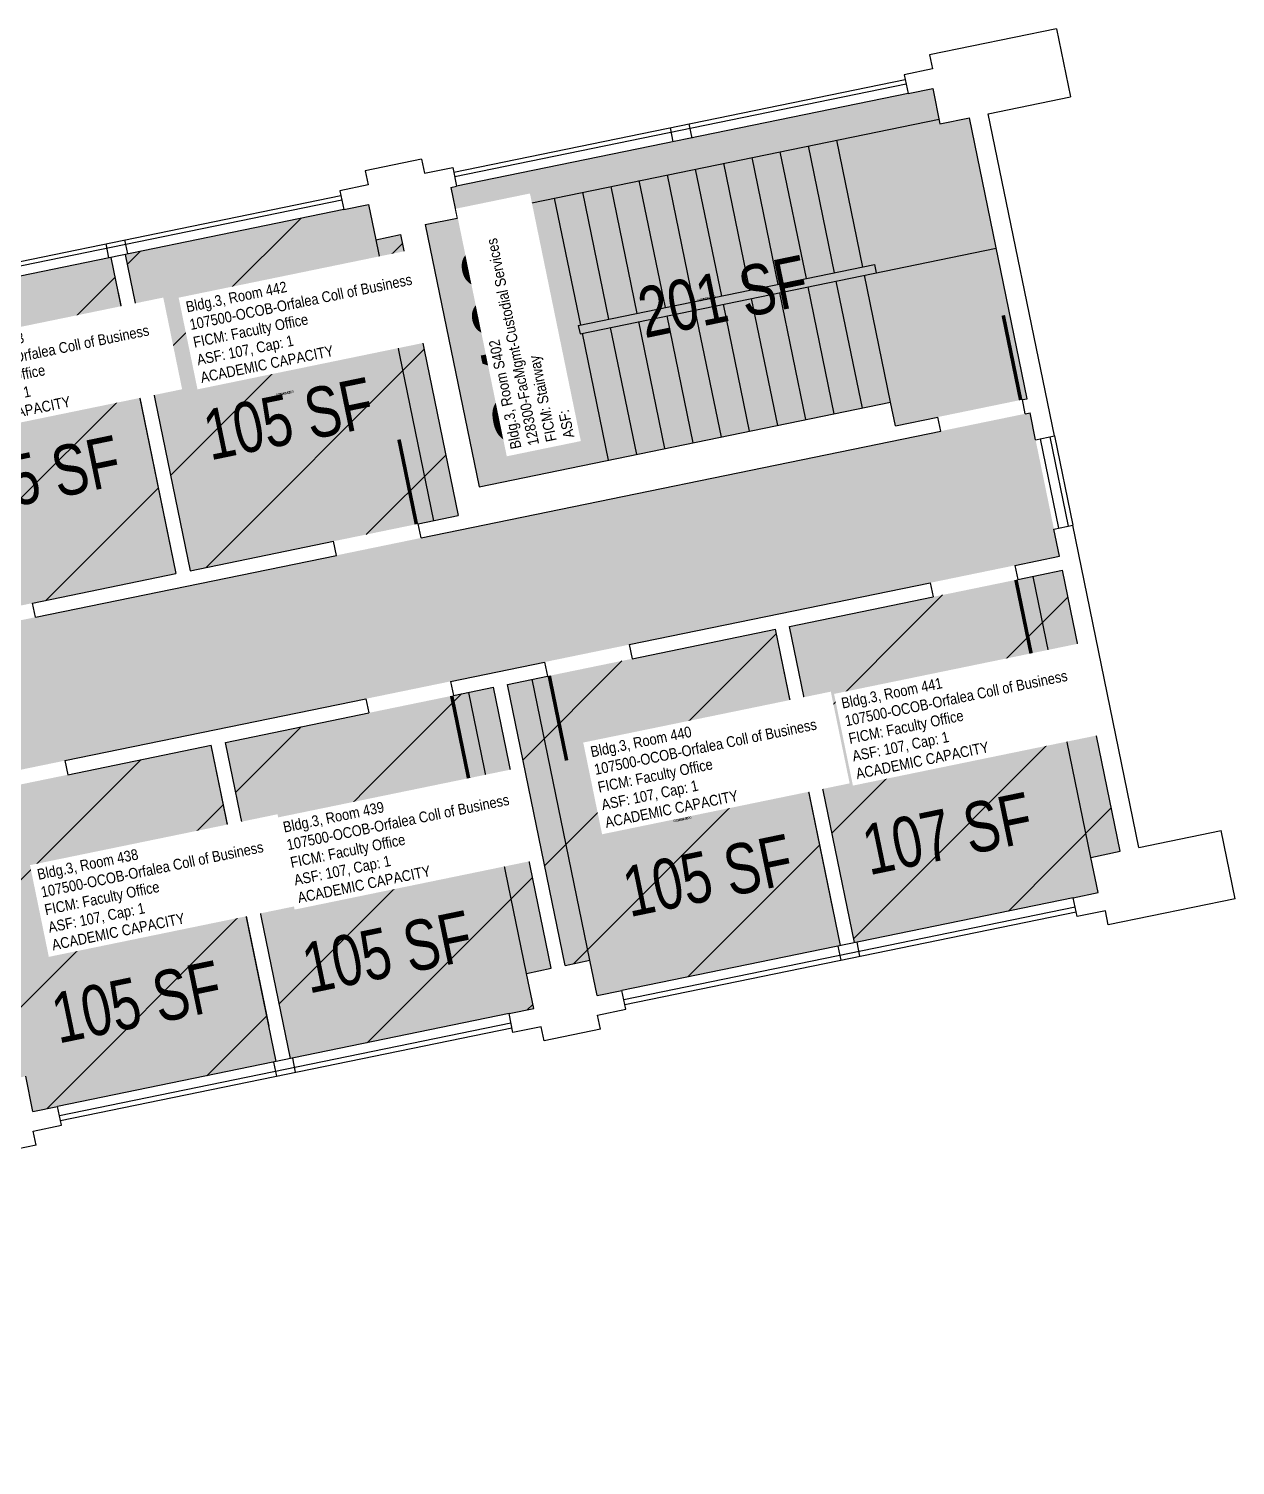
# Model space of a CAD drawing. Header units: inches. Extents: x 69197310 to 69200176, y 27671258 to 27673533.
# Drawn here: x 69199459 to 69199962, y 27672935 to 27673533 of the extents above; entities that cross this region are included whole.
import ezdxf
from ezdxf.enums import TextEntityAlignment as Align

# ---------------------------------------------------------------- set-up
doc = ezdxf.new("R2010")
doc.units = ezdxf.units.IN
doc.header["$LTSCALE"] = 100
doc.header["$MEASUREMENT"] = 0
for name, color, linetype in [('A-DOOR', 2, 'CONTINUOUS'), ('A-FLOR', 3, 'CONTINUOUS'), ('A-GLAZ', 1, 'CONTINUOUS'), ('A-IDEN-RNUM', 7, 'CONTINUOUS'), ('A-IDEN-SNUM', 4, 'CONTINUOUS'), ('A-IDEN-VNUM', 4, 'CONTINUOUS'), ('A-WALL', 5, 'CONTINUOUS'), ('AREA-TEXT', 3, 'CONTINUOUS'), ('Rooms-Capacity', 4, 'CONTINUOUS'), ('Rooms-Category-Color', 7, 'CONTINUOUS'), ('Rooms-College-Color', 7, 'CONTINUOUS'), ('Rooms-Department-Color', 7, 'CONTINUOUS'), ('Rooms-Division-Color', 7, 'CONTINUOUS'), ('Rooms-Information', 7, 'CONTINUOUS')]:
    doc.layers.add(name, color=color, linetype=linetype)
doc.styles.add('CP_AREA', font='arial.ttf', dxfattribs={"height": 15})
doc.styles.add('CP_ROOMSNUMBER', font='arial.ttf', dxfattribs={"height": 1})
doc.styles.add('CP_ROOMVNUMBER', font='arial.ttf', dxfattribs={"width": 0.85, "height": 0.075})
pattern_1 = [(45, (0, 0), (-26.516504294, 26.516504294), [])]

msp = doc.modelspace()

# ---------------------------------------------------------------- hatches: boundary and pattern name
at = {"layer": 'Rooms-Capacity'}
h = msp.add_hatch(dxfattribs=at)
h.set_pattern_fill('ANSI31', color=256, scale=300, style=0)
h.set_pattern_definition(pattern_1)
h.paths.add_polyline_path([(69199614.22, 27673447.68), (69199603.93, 27673445.56), (69199600.91, 27673460.26), (69199499.53, 27673439.42), (69199526.61, 27673307.67), (69199638.28, 27673330.62)])
h = msp.add_hatch(dxfattribs=at)
h.set_pattern_fill('ANSI31', color=256, scale=300, style=0)
h.set_pattern_definition(pattern_1)
h.paths.add_polyline_path([(69199776.39, 27673284.49), (69199803.47, 27673152.74), (69199904.85, 27673173.58), (69199901.83, 27673188.27), (69199914.08, 27673190.79), (69199890.02, 27673307.84)])
h = msp.add_hatch(dxfattribs=at)
h.set_pattern_fill('ANSI31', color=256, scale=300, style=0)
h.set_pattern_definition(pattern_1)
h.paths.add_polyline_path([(69199568.39, 27673104.42), (69199669.77, 27673125.26), (69199666.75, 27673139.95), (69199677.03, 27673142.07), (69199652.97, 27673259.12), (69199541.31, 27673236.17)])
at = {"layer": 'Rooms-Category-Color', "true_color": 0xfa9ba3}
for points in [[(69199614.22, 27673447.68), (69199603.93, 27673445.56), (69199600.91, 27673460.26), (69199499.53, 27673439.42), (69199526.61, 27673307.67), (69199638.28, 27673330.62)], [(69199776.39, 27673284.49), (69199803.47, 27673152.74), (69199904.85, 27673173.58), (69199901.83, 27673188.27), (69199914.08, 27673190.79), (69199890.02, 27673307.84)], [(69199568.39, 27673104.42), (69199669.77, 27673125.26), (69199666.75, 27673139.95), (69199677.03, 27673142.07), (69199652.97, 27673259.12), (69199541.31, 27673236.17)]]:
    msp.add_hatch(color=241, dxfattribs=at).paths.add_polyline_path(points)
at = {"layer": 'Rooms-Category-Color', "true_color": 0xadadad}
msp.add_hatch(color=253, dxfattribs=at).paths.add_polyline_path([(69198175.27, 27673023.79), (69198187.56, 27672964.04), (69198189.34, 27672964.4), (69198195.38, 27672935.02), (69198305.08, 27672957.57), (69198299.04, 27672986.95), (69198694.77, 27673068.29), (69199888.81, 27673313.72), (69199876.53, 27673373.47)])
at = {"layer": 'Rooms-College-Color', "true_color": 0xfa9ba3}
for points in [[(69199614.22, 27673447.68), (69199603.93, 27673445.56), (69199600.91, 27673460.26), (69199499.53, 27673439.42), (69199526.61, 27673307.67), (69199638.28, 27673330.62)], [(69199776.39, 27673284.49), (69199803.47, 27673152.74), (69199904.85, 27673173.58), (69199901.83, 27673188.27), (69199914.08, 27673190.79), (69199890.02, 27673307.84)], [(69199568.39, 27673104.42), (69199669.77, 27673125.26), (69199666.75, 27673139.95), (69199677.03, 27673142.07), (69199652.97, 27673259.12), (69199541.31, 27673236.17)]]:
    msp.add_hatch(color=241, dxfattribs=at).paths.add_polyline_path(points)
at = {"layer": 'Rooms-College-Color', "true_color": 0xadadad}
msp.add_hatch(color=253, dxfattribs=at).paths.add_polyline_path([(69198175.27, 27673023.79), (69198187.56, 27672964.04), (69198189.34, 27672964.4), (69198195.38, 27672935.02), (69198305.08, 27672957.57), (69198299.04, 27672986.95), (69198694.77, 27673068.29), (69199888.81, 27673313.72), (69199876.53, 27673373.47)])
at = {"layer": 'Rooms-Department-Color', "true_color": 0xfa9ba3}
for points in [[(69199614.22, 27673447.68), (69199603.93, 27673445.56), (69199600.91, 27673460.26), (69199499.53, 27673439.42), (69199526.61, 27673307.67), (69199638.28, 27673330.62)], [(69199776.39, 27673284.49), (69199803.47, 27673152.74), (69199904.85, 27673173.58), (69199901.83, 27673188.27), (69199914.08, 27673190.79), (69199890.02, 27673307.84)], [(69199568.39, 27673104.42), (69199669.77, 27673125.26), (69199666.75, 27673139.95), (69199677.03, 27673142.07), (69199652.97, 27673259.12), (69199541.31, 27673236.17)]]:
    msp.add_hatch(color=241, dxfattribs=at).paths.add_polyline_path(points)
at = {"layer": 'Rooms-Department-Color', "true_color": 0xacacac}
msp.add_hatch(color=253, dxfattribs=at).paths.add_polyline_path([(69198175.27, 27673023.79), (69198187.56, 27672964.04), (69198189.34, 27672964.4), (69198195.38, 27672935.02), (69198305.08, 27672957.57), (69198299.04, 27672986.95), (69198694.77, 27673068.29), (69199888.81, 27673313.72), (69199876.53, 27673373.47)])
at = {"layer": 'Rooms-Division-Color', "true_color": 0xfa9ba3}
for points in [[(69199614.22, 27673447.68), (69199603.93, 27673445.56), (69199600.91, 27673460.26), (69199499.53, 27673439.42), (69199526.61, 27673307.67), (69199638.28, 27673330.62)], [(69199776.39, 27673284.49), (69199803.47, 27673152.74), (69199904.85, 27673173.58), (69199901.83, 27673188.27), (69199914.08, 27673190.79), (69199890.02, 27673307.84)], [(69199568.39, 27673104.42), (69199669.77, 27673125.26), (69199666.75, 27673139.95), (69199677.03, 27673142.07), (69199652.97, 27673259.12), (69199541.31, 27673236.17)]]:
    msp.add_hatch(color=241, dxfattribs=at).paths.add_polyline_path(points)
at = {"layer": 'Rooms-Division-Color', "true_color": 0xadadad}
msp.add_hatch(color=253, dxfattribs=at).paths.add_polyline_path([(69198175.27, 27673023.79), (69198187.56, 27672964.04), (69198189.34, 27672964.4), (69198195.38, 27672935.02), (69198305.08, 27672957.57), (69198299.04, 27672986.95), (69198694.77, 27673068.29), (69199888.81, 27673313.72), (69199876.53, 27673373.47)])

# ---------------------------------------------------------------- linework, layer by layer
at = {"layer": 'A-DOOR'}
for points in [[(69199872.63, 27673378.79, 1.5, 1.5, 0), (69199865.38, 27673414.06, 0, 0, 0), (69199864.64, 27673413.91, 0, 0, 0.414214), (69199838.4, 27673370.23, 0, 0, 0.414214)], [(69199620.89, 27673327.05, 1.5, 1.5, 0), (69199613.64, 27673362.31, 0, 0, 0), (69199612.91, 27673362.16, 0, 0, 0.414214), (69199586.66, 27673318.48, 0, 0, 0.414214)], [(69199426.45, 27673287.09, 1.5, 1.5, 0), (69199419.21, 27673322.35, 0, 0, 0), (69199419.94, 27673322.5, 0, 0, -0.414214), (69199461.28, 27673292.71, 0, 0, -0.414214)], [(69199870.67, 27673303.87, 1.5, 1.5, 0), (69199877.92, 27673268.6, 0, 0, 0), (69199877.19, 27673268.45, 0, 0, -0.414214), (69199835.84, 27673298.24, 0, 0, -0.414214)], [(69199676.24, 27673263.9, 1.5, 1.5, 0), (69199683.48, 27673228.64, 0, 0, 0), (69199684.22, 27673228.79, 0, 0, 0.414214), (69199710.46, 27673272.47, 0, 0, 0.414214)], [(69199635.59, 27673255.55, 1.5, 1.5, 0), (69199642.83, 27673220.28, 0, 0, 0), (69199642.1, 27673220.13, 0, 0, -0.414214), (69199600.76, 27673249.92, 0, 0, -0.414214)], [(69199441.15, 27673215.58, 1.5, 1.5, 0), (69199448.4, 27673180.32, 0, 0, 0), (69199449.13, 27673180.47, 0, 0, 0.414214), (69199475.38, 27673224.15, 0, 0, 0.414214)]]:
    msp.add_lwpolyline(points, format="xyseb", dxfattribs=at)
at = {"layer": 'A-FLOR'}
for p, q in [((69199637.81, 27673454.57), (69199838.61, 27673495.84)), ((69199795.12, 27673431.77), (69199784.25, 27673484.67)), ((69199806.88, 27673434.19), (69199796, 27673487.08)), ((69199759.86, 27673424.53), (69199748.99, 27673477.42)), ((69199771.61, 27673426.94), (69199760.74, 27673479.84)), ((69199783.37, 27673429.36), (69199772.5, 27673482.25)), ((69199736.35, 27673419.69), (69199725.48, 27673472.59)), ((69199748.11, 27673422.11), (69199737.23, 27673475)), ((69199701.09, 27673412.45), (69199690.22, 27673465.34)), ((69199712.84, 27673414.86), (69199701.97, 27673467.76)), ((69199724.6, 27673417.28), (69199713.72, 27673470.17)), ((69199689.33, 27673410.03), (69199678.46, 27673462.92)), ((69199603.93, 27673445.56), (69199627.99, 27673328.51)), ((69199689.06, 27673406.4), (69199862.43, 27673442.04)), ((69199688.35, 27673409.83), (69199811.77, 27673435.2)), ((69199811.77, 27673435.2), (69199812.48, 27673431.77)), ((69199818.45, 27673377.87), (69199807.58, 27673430.76)), ((69199783.19, 27673370.62), (69199772.32, 27673423.51)), ((69199794.95, 27673373.04), (69199784.07, 27673425.93)), ((69199806.7, 27673375.45), (69199795.83, 27673428.35)), ((69199759.68, 27673365.79), (69199748.81, 27673418.68)), ((69199771.44, 27673368.2), (69199760.56, 27673421.1)), ((69199724.42, 27673358.54), (69199713.55, 27673411.43)), ((69199736.17, 27673360.96), (69199725.3, 27673413.85)), ((69199747.93, 27673363.37), (69199737.06, 27673416.27)), ((69199688.35, 27673409.83), (69199689.06, 27673406.4)), ((69199700.91, 27673353.71), (69199690.04, 27673406.6)), ((69199712.67, 27673356.12), (69199701.79, 27673409.02)), ((69199901.83, 27673188.27), (69199877.77, 27673305.33)), ((69199693.19, 27673145.39), (69199669.14, 27673262.44)), ((69199666.75, 27673139.95), (69199642.69, 27673257.01))]:
    msp.add_line(p, q, dxfattribs=at)
at = {"layer": 'A-GLAZ'}
for p, q in [((69199636.44, 27673473.68), (69199824.5, 27673512.34)), ((69199824.91, 27673510.38), (69199636.84, 27673471.72)), ((69199825.71, 27673506.46), (69199637.64, 27673467.81)), ((69199726.55, 27673492.21), (69199727.76, 27673486.33)), ((69199734.39, 27673493.82), (69199735.6, 27673487.94)), ((69199401.35, 27673425.36), (69199589.42, 27673464.02)), ((69199589.82, 27673462.06), (69199401.75, 27673423.4)), ((69199590.63, 27673458.14), (69199402.56, 27673419.49)), ((69199491.47, 27673443.89), (69199492.67, 27673438.01)), ((69199499.3, 27673445.5), (69199500.51, 27673439.62)), ((69199880.8, 27673362.61), (69199888.45, 27673325.39)), ((69199884.72, 27673363.41), (69199892.37, 27673326.19)), ((69199886.68, 27673363.82), (69199894.33, 27673326.59)), ((69199894.57, 27673171.47), (69199706.5, 27673132.81)), ((69199895.37, 27673167.55), (69199707.31, 27673128.89)), ((69199707.71, 27673126.93), (69199895.78, 27673165.59)), ((69199797.82, 27673145.46), (69199796.62, 27673151.33)), ((69199805.66, 27673147.07), (69199804.45, 27673152.94)), ((69199659.48, 27673123.15), (69199471.41, 27673084.49)), ((69199660.29, 27673119.23), (69199472.22, 27673080.57)), ((69199472.62, 27673078.61), (69199660.69, 27673117.27)), ((69199562.74, 27673097.13), (69199561.53, 27673103.01)), ((69199570.57, 27673098.75), (69199569.37, 27673104.62))]:
    msp.add_line(p, q, dxfattribs=at)
at = {"layer": 'A-WALL'}
for p, q in [((69199887.54, 27673533.46), (69199834.65, 27673522.59)), ((69199887.54, 27673533.46), (69199893.38, 27673505.06)), ((69199834.65, 27673522.59), (69199835.86, 27673516.71)), ((69199835.86, 27673516.71), (69199824.1, 27673514.3)), ((69199824.1, 27673514.3), (69199825.71, 27673506.46)), ((69199825.71, 27673506.46), (69199836, 27673508.58)), ((69199836, 27673508.58), (69199839.02, 27673493.88)), ((69199859.1, 27673498.01), (69199893.38, 27673505.06)), ((69199839.02, 27673493.88), (69199851.26, 27673496.4)), ((69199875.32, 27673379.35), (69199851.26, 27673496.4)), ((69199886.68, 27673363.82), (69199859.1, 27673498.01)), ((69199623.07, 27673479.1), (69199599.56, 27673474.27)), ((69199623.07, 27673479.1), (69199624.28, 27673473.23)), ((69199599.56, 27673474.27), (69199600.77, 27673468.39)), ((69199624.28, 27673473.23), (69199636.03, 27673475.64)), ((69199636.03, 27673475.64), (69199637.64, 27673467.81)), ((69199600.77, 27673468.39), (69199589.02, 27673465.98)), ((69199589.02, 27673465.98), (69199590.63, 27673458.14)), ((69199635.19, 27673467.3), (69199637.64, 27673467.81)), ((69199635.19, 27673467.3), (69199637.81, 27673454.57)), ((69199590.63, 27673458.14), (69199600.91, 27673460.26)), ((69199600.91, 27673460.26), (69199603.93, 27673445.56)), ((69199624.59, 27673451.85), (69199637.81, 27673454.57)), ((69199603.93, 27673445.56), (69199614.22, 27673447.68)), ((69199614.22, 27673447.68), (69199638.28, 27673330.62)), ((69199624.59, 27673451.85), (69199647.04, 27673342.63)), ((69199493.65, 27673438.21), (69199520.73, 27673306.46)), ((69199499.53, 27673439.42), (69199526.61, 27673307.67)), ((69199496.67, 27673423.52), (69199520.73, 27673306.46)), ((69199647.04, 27673342.63), (69199818.45, 27673377.87)), ((69199820.47, 27673368.07), (69199818.45, 27673377.87)), ((69199873.36, 27673378.94), (69199875.32, 27673379.35)), ((69199874.57, 27673373.07), (69199873.36, 27673378.94)), ((69199820.47, 27673368.07), (69199838.1, 27673371.7)), ((69199839.31, 27673365.82), (69199838.1, 27673371.7)), ((69199874.57, 27673373.07), (69199876.53, 27673373.47)), ((69199878.84, 27673362.21), (69199876.53, 27673373.47)), ((69199622.83, 27673321.32), (69199839.31, 27673365.82)), ((69199878.84, 27673362.21), (69199886.68, 27673363.82)), ((69199621.62, 27673327.2), (69199638.28, 27673330.62)), ((69199622.83, 27673321.32), (69199621.62, 27673327.2)), ((69199886.49, 27673324.98), (69199894.33, 27673326.59)), ((69199888.81, 27673313.72), (69199886.49, 27673324.98)), ((69199921.91, 27673192.4), (69199894.33, 27673326.59)), ((69199526.61, 27673307.67), (69199586.36, 27673319.95)), ((69199587.57, 27673314.08), (69199586.36, 27673319.95)), ((69199462.19, 27673288.31), (69199587.57, 27673314.08)), ((69199870.2, 27673309.89), (69199888.81, 27673313.72)), ((69199870.2, 27673309.89), (69199871.41, 27673304.02)), ((69199460.98, 27673294.18), (69199520.73, 27673306.46)), ((69199871.41, 27673304.02), (69199890.02, 27673307.84)), ((69199914.08, 27673190.79), (69199890.02, 27673307.84)), ((69199709.56, 27673276.88), (69199834.94, 27673302.65)), ((69199834.94, 27673302.65), (69199836.14, 27673296.77)), ((69199462.19, 27673288.31), (69199460.98, 27673294.18)), ((69199776.39, 27673284.49), (69199836.14, 27673296.77)), ((69199710.77, 27673271), (69199770.52, 27673283.28)), ((69199794.58, 27673166.23), (69199770.52, 27673283.28)), ((69199797.6, 27673151.53), (69199770.52, 27673283.28)), ((69199803.47, 27673152.74), (69199776.39, 27673284.49)), ((69199709.56, 27673276.88), (69199710.77, 27673271)), ((69199635.11, 27673261.57), (69199674.29, 27673269.63)), ((69199674.29, 27673269.63), (69199675.5, 27673263.75)), ((69199635.11, 27673261.57), (69199636.32, 27673255.7)), ((69199658.85, 27673260.33), (69199675.5, 27673263.75)), ((69199636.32, 27673255.7), (69199652.97, 27673259.12)), ((69199677.03, 27673142.07), (69199652.97, 27673259.12)), ((69199682.91, 27673143.27), (69199658.85, 27673260.33)), ((69199474.47, 27673228.55), (69199599.85, 27673254.33)), ((69199599.85, 27673254.33), (69199601.06, 27673248.45)), ((69199541.31, 27673236.17), (69199601.06, 27673248.45)), ((69199475.68, 27673222.68), (69199535.43, 27673234.96)), ((69199559.49, 27673117.91), (69199535.43, 27673234.96)), ((69199562.51, 27673103.21), (69199535.43, 27673234.96)), ((69199568.39, 27673104.42), (69199541.31, 27673236.17)), ((69199474.47, 27673228.55), (69199475.68, 27673222.68)), ((69199921.91, 27673192.4), (69199956.2, 27673199.45)), ((69199962.04, 27673171.04), (69199956.2, 27673199.45)), ((69199901.83, 27673188.27), (69199914.08, 27673190.79)), ((69199904.85, 27673173.58), (69199901.83, 27673188.27)), ((69199894.57, 27673171.47), (69199904.85, 27673173.58)), ((69199896.18, 27673163.63), (69199894.57, 27673171.47)), ((69199907.93, 27673166.05), (69199896.18, 27673163.63)), ((69199909.14, 27673160.17), (69199907.93, 27673166.05)), ((69199962.04, 27673171.04), (69199909.14, 27673160.17)), ((69199666.75, 27673139.95), (69199677.03, 27673142.07)), ((69199682.91, 27673143.27), (69199693.19, 27673145.39)), ((69199696.21, 27673130.7), (69199693.19, 27673145.39)), ((69199669.77, 27673125.26), (69199666.75, 27673139.95)), ((69199696.21, 27673130.7), (69199706.5, 27673132.81)), ((69199708.11, 27673124.97), (69199706.5, 27673132.81)), ((69199659.48, 27673123.15), (69199669.77, 27673125.26)), ((69199696.36, 27673122.56), (69199708.11, 27673124.97)), ((69199661.09, 27673115.31), (69199659.48, 27673123.15)), ((69199672.85, 27673117.73), (69199661.09, 27673115.31)), ((69199674.06, 27673111.85), (69199672.85, 27673117.73)), ((69199697.56, 27673116.68), (69199696.36, 27673122.56)), ((69199697.56, 27673116.68), (69199674.06, 27673111.85)), ((69199461.13, 27673082.37), (69199458.11, 27673097.07)), ((69199461.13, 27673082.37), (69199471.41, 27673084.49)), ((69199473.03, 27673076.65), (69199471.41, 27673084.49)), ((69199461.27, 27673074.24), (69199473.03, 27673076.65)), ((69199462.48, 27673068.36), (69199461.27, 27673074.24)), ((69199462.48, 27673068.36), (69199438.97, 27673063.53))]:
    msp.add_line(p, q, dxfattribs=at)

# ---------------------------------------------------------------- texts
at = {"layer": 'A-IDEN-RNUM', "style": 'CP_ROOMSNUMBER', "width": 0.85}
for s, p in [('S402-00', (69199741.79, 27673420.99)), ('0442-00', (69199566.12, 27673381.61)), ('0441-00', (69199840.19, 27673226.46)), ('0440-00', (69199731.72, 27673204.17)), ('0439-00', (69199607.82, 27673178.7)), ('0438-00', (69199502.16, 27673156.98))]:
    msp.add_text(s, height=1, rotation=11.61505, dxfattribs=at).set_placement(p, align=Align.MIDDLE)
at = {"layer": 'A-IDEN-SNUM', "style": 'CP_ROOMSNUMBER', "width": 0.85}
for s, p in [('0030S40200', (69199741.79, 27673420.99)), ('0030044200', (69199566.12, 27673381.61)), ('0030044100', (69199840.19, 27673226.46)), ('0030044000', (69199731.72, 27673204.17)), ('0030043900', (69199607.82, 27673178.7)), ('0030043800', (69199502.16, 27673156.98))]:
    msp.add_text(s, height=1, rotation=11.61505, dxfattribs=at).set_placement(p, align=Align.MIDDLE)
at = {"layer": 'A-IDEN-VNUM', "style": 'CP_ROOMVNUMBER', "width": 0.85}
for s, rotation, p in [('S402', 101.61505, (69199662.58, 27673403.06)), ('442', 11.61505, (69199558.84, 27673407.59)), ('443', 11.61505, (69199449.35, 27673386.16)), ('441', 11.61505, (69199831.88, 27673242.52)), ('440', 11.61505, (69199727.44, 27673221.99)), ('439', 11.61505, (69199599.36, 27673190.6)), ('438', 11.61505, (69199496.96, 27673170.91))]:
    msp.add_text(s, height=31.5, rotation=rotation, dxfattribs=at).set_placement(p, align=Align.MIDDLE)
at = {"layer": 'AREA-TEXT', "style": 'CP_AREA', "width": 0.75}
for s, p in [('201 SF', (69199748.64, 27673421.96)), ('105 SF', (69199567.59, 27673371.05)), ('105 SF', (69199462.26, 27673346.88)), ('107 SF', (69199842.09, 27673198.23)), ('105 SF', (69199742.29, 27673180.77)), ('105 SF', (69199608.71, 27673148.94)), ('105 SF', (69199504.33, 27673128.1))]:
    msp.add_text(s, height=21, rotation=11.67794, dxfattribs=at).set_placement(p, align=Align.MIDDLE_CENTER)

# ---------------------------------------------------------------- next in the draw order: texts
at = {"layer": 'Rooms-Information', "char_height": 4.5, "width": 100.8, "attachment_point": 7, "rotation": 11.61505, "style": 'CP_ROOMVNUMBER', "bg_fill": 3, "box_fill_scale": 1.5, "bg_fill_color": 256, "bg_fill_true_color": 13158600, "bg_fill_transparency": 0}
for s, insert in [('Bldg.3, Room 442^M^J107500-OCOB-Orfalea Coll of Business^M^JFICM: Faculty Office^M^JASF: 107, Cap: 1^M^JACADEMIC CAPACITY', (69199531.46, 27673385.82)), ('Bldg.3, Room 441^M^J107500-OCOB-Orfalea Coll of Business^M^JFICM: Faculty Office^M^JASF: 107, Cap: 1^M^JACADEMIC CAPACITY', (69199804.5, 27673220.75)), ('Bldg.3, Room 439^M^J107500-OCOB-Orfalea Coll of Business^M^JFICM: Faculty Office^M^JASF: 107, Cap: 1^M^JACADEMIC CAPACITY', (69199571.92, 27673169.1))]:
    msp.add_mtext(s, dxfattribs=dict(at, insert=insert))

# ---------------------------------------------------------------- next in the draw order: hatches: boundary and pattern name
at = {"layer": 'Rooms-Capacity'}
h = msp.add_hatch(dxfattribs=at)
h.set_pattern_fill('ANSI31', color=256, scale=300, style=0)
h.set_pattern_definition(pattern_1)
h.paths.add_polyline_path([(69199385.01, 27673400.56), (69199395.29, 27673402.68), (69199392.27, 27673417.37), (69199493.65, 27673438.21), (69199520.73, 27673306.46), (69199409.07, 27673283.51)])
h = msp.add_hatch(dxfattribs=at)
h.set_pattern_fill('ANSI31', color=256, scale=300, style=0)
h.set_pattern_definition(pattern_1)
h.paths.add_polyline_path([(69199682.91, 27673143.27), (69199693.19, 27673145.39), (69199696.21, 27673130.7), (69199797.6, 27673151.53), (69199770.52, 27673283.28), (69199658.85, 27673260.33)])
h = msp.add_hatch(dxfattribs=at)
h.set_pattern_fill('ANSI31', color=256, scale=300, style=0)
h.set_pattern_definition(pattern_1)
h.paths.add_polyline_path([(69199447.82, 27673094.95), (69199458.11, 27673097.07), (69199461.13, 27673082.37), (69199562.51, 27673103.21), (69199535.43, 27673234.96), (69199423.76, 27673212.01)])
at = {"layer": 'Rooms-Category-Color', "true_color": 0xadadad}
msp.add_hatch(color=253, dxfattribs=at).paths.add_polyline_path([(69199624.59, 27673451.85), (69199647.04, 27673342.63), (69199818.45, 27673377.87), (69199820.47, 27673368.07), (69199875.32, 27673379.35), (69199851.26, 27673496.4), (69199839.02, 27673493.88), (69199836, 27673508.58), (69199635.19, 27673467.3), (69199637.81, 27673454.57)])
at = {"layer": 'Rooms-Category-Color', "true_color": 0xfa9ba3}
for points in [[(69199385.01, 27673400.56), (69199395.29, 27673402.68), (69199392.27, 27673417.37), (69199493.65, 27673438.21), (69199520.73, 27673306.46), (69199409.07, 27673283.51)], [(69199682.91, 27673143.27), (69199693.19, 27673145.39), (69199696.21, 27673130.7), (69199797.6, 27673151.53), (69199770.52, 27673283.28), (69199658.85, 27673260.33)], [(69199447.82, 27673094.95), (69199458.11, 27673097.07), (69199461.13, 27673082.37), (69199562.51, 27673103.21), (69199535.43, 27673234.96), (69199423.76, 27673212.01)]]:
    msp.add_hatch(color=241, dxfattribs=at).paths.add_polyline_path(points)
at = {"layer": 'Rooms-College-Color', "true_color": 0xadadad}
msp.add_hatch(color=253, dxfattribs=at).paths.add_polyline_path([(69199624.59, 27673451.85), (69199647.04, 27673342.63), (69199818.45, 27673377.87), (69199820.47, 27673368.07), (69199875.32, 27673379.35), (69199851.26, 27673496.4), (69199839.02, 27673493.88), (69199836, 27673508.58), (69199635.19, 27673467.3), (69199637.81, 27673454.57)])
at = {"layer": 'Rooms-College-Color', "true_color": 0xfa9ba3}
for points in [[(69199385.01, 27673400.56), (69199395.29, 27673402.68), (69199392.27, 27673417.37), (69199493.65, 27673438.21), (69199520.73, 27673306.46), (69199409.07, 27673283.51)], [(69199682.91, 27673143.27), (69199693.19, 27673145.39), (69199696.21, 27673130.7), (69199797.6, 27673151.53), (69199770.52, 27673283.28), (69199658.85, 27673260.33)], [(69199447.82, 27673094.95), (69199458.11, 27673097.07), (69199461.13, 27673082.37), (69199562.51, 27673103.21), (69199535.43, 27673234.96), (69199423.76, 27673212.01)]]:
    msp.add_hatch(color=241, dxfattribs=at).paths.add_polyline_path(points)
at = {"layer": 'Rooms-Department-Color', "true_color": 0xacacac}
msp.add_hatch(color=253, dxfattribs=at).paths.add_polyline_path([(69199624.59, 27673451.85), (69199647.04, 27673342.63), (69199818.45, 27673377.87), (69199820.47, 27673368.07), (69199875.32, 27673379.35), (69199851.26, 27673496.4), (69199839.02, 27673493.88), (69199836, 27673508.58), (69199635.19, 27673467.3), (69199637.81, 27673454.57)])
at = {"layer": 'Rooms-Department-Color', "true_color": 0xfa9ba3}
for points in [[(69199385.01, 27673400.56), (69199395.29, 27673402.68), (69199392.27, 27673417.37), (69199493.65, 27673438.21), (69199520.73, 27673306.46), (69199409.07, 27673283.51)], [(69199682.91, 27673143.27), (69199693.19, 27673145.39), (69199696.21, 27673130.7), (69199797.6, 27673151.53), (69199770.52, 27673283.28), (69199658.85, 27673260.33)], [(69199447.82, 27673094.95), (69199458.11, 27673097.07), (69199461.13, 27673082.37), (69199562.51, 27673103.21), (69199535.43, 27673234.96), (69199423.76, 27673212.01)]]:
    msp.add_hatch(color=241, dxfattribs=at).paths.add_polyline_path(points)
at = {"layer": 'Rooms-Division-Color', "true_color": 0xadadad}
msp.add_hatch(color=253, dxfattribs=at).paths.add_polyline_path([(69199624.59, 27673451.85), (69199647.04, 27673342.63), (69199818.45, 27673377.87), (69199820.47, 27673368.07), (69199875.32, 27673379.35), (69199851.26, 27673496.4), (69199839.02, 27673493.88), (69199836, 27673508.58), (69199635.19, 27673467.3), (69199637.81, 27673454.57)])
at = {"layer": 'Rooms-Division-Color', "true_color": 0xfa9ba3}
for points in [[(69199385.01, 27673400.56), (69199395.29, 27673402.68), (69199392.27, 27673417.37), (69199493.65, 27673438.21), (69199520.73, 27673306.46), (69199409.07, 27673283.51)], [(69199682.91, 27673143.27), (69199693.19, 27673145.39), (69199696.21, 27673130.7), (69199797.6, 27673151.53), (69199770.52, 27673283.28), (69199658.85, 27673260.33)], [(69199447.82, 27673094.95), (69199458.11, 27673097.07), (69199461.13, 27673082.37), (69199562.51, 27673103.21), (69199535.43, 27673234.96), (69199423.76, 27673212.01)]]:
    msp.add_hatch(color=241, dxfattribs=at).paths.add_polyline_path(points)

# ---------------------------------------------------------------- next in the draw order: texts
at = {"layer": 'Rooms-Information', "char_height": 4.5, "width": 100.8, "attachment_point": 7, "style": 'CP_ROOMVNUMBER', "bg_fill": 3, "box_fill_scale": 1.5, "bg_fill_color": 256, "bg_fill_true_color": 13158600, "bg_fill_transparency": 0}
for s, insert, rotation in [('Bldg.3, Room S402^M^J128300-FacMgmt-Custodial Services^M^JFICM: Stairway^M^JASF: ', (69199686.8, 27673363.45), 101.61505), ('Bldg.3, Room 443^M^J107500-OCOB-Orfalea Coll of Business^M^JFICM: Faculty Office^M^JASF: 107, Cap: 1^M^JACADEMIC CAPACITY', (69199421.91, 27673364.66), 11.61505), ('Bldg.3, Room 440^M^J107500-OCOB-Orfalea Coll of Business^M^JFICM: Faculty Office^M^JASF: 107, Cap: 1^M^JACADEMIC CAPACITY', (69199700.01, 27673200.48), 11.61505), ('Bldg.3, Room 438^M^J107500-OCOB-Orfalea Coll of Business^M^JFICM: Faculty Office^M^JASF: 107, Cap: 1^M^JACADEMIC CAPACITY', (69199469.52, 27673149.41), 11.61505)]:
    msp.add_mtext(s, dxfattribs=dict(at, insert=insert, rotation=rotation))

doc.saveas('drawing.dxf')
